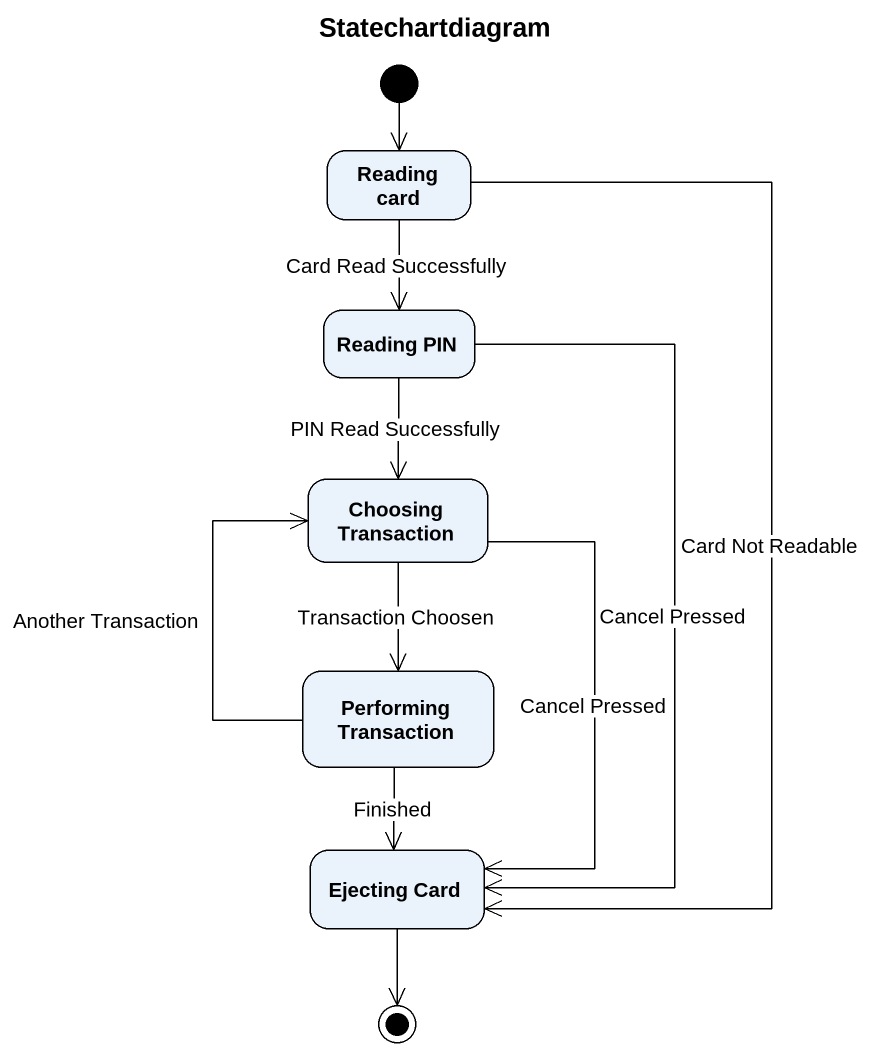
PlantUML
@startuml
title Statechartdiagram
hide empty description
state "Reading card" as Reading_card
state "Reading PIN" as Reading_PIN
state "Choosing Transaction" as Choosing_Transaction
state "Performing Transaction" as Performing_Transaction
state "Ejecting Card" as Ejecting_Card
[*] --> Reading_card
Reading_card --> Reading_PIN : Card Read Successfully
Reading_card --> Ejecting_Card : Card Not Readable
Reading_PIN --> Choosing_Transaction : PIN Read Successfully
Reading_PIN --> Ejecting_Card : Cancel Pressed
Choosing_Transaction --> Performing_Transaction : Transaction Choosen
Choosing_Transaction --> Ejecting_Card : Cancel Pressed
Performing_Transaction -up-> Choosing_Transaction : Another Transaction
Performing_Transaction --> Ejecting_Card : Finished
Ejecting_Card --> [*]
@enduml
